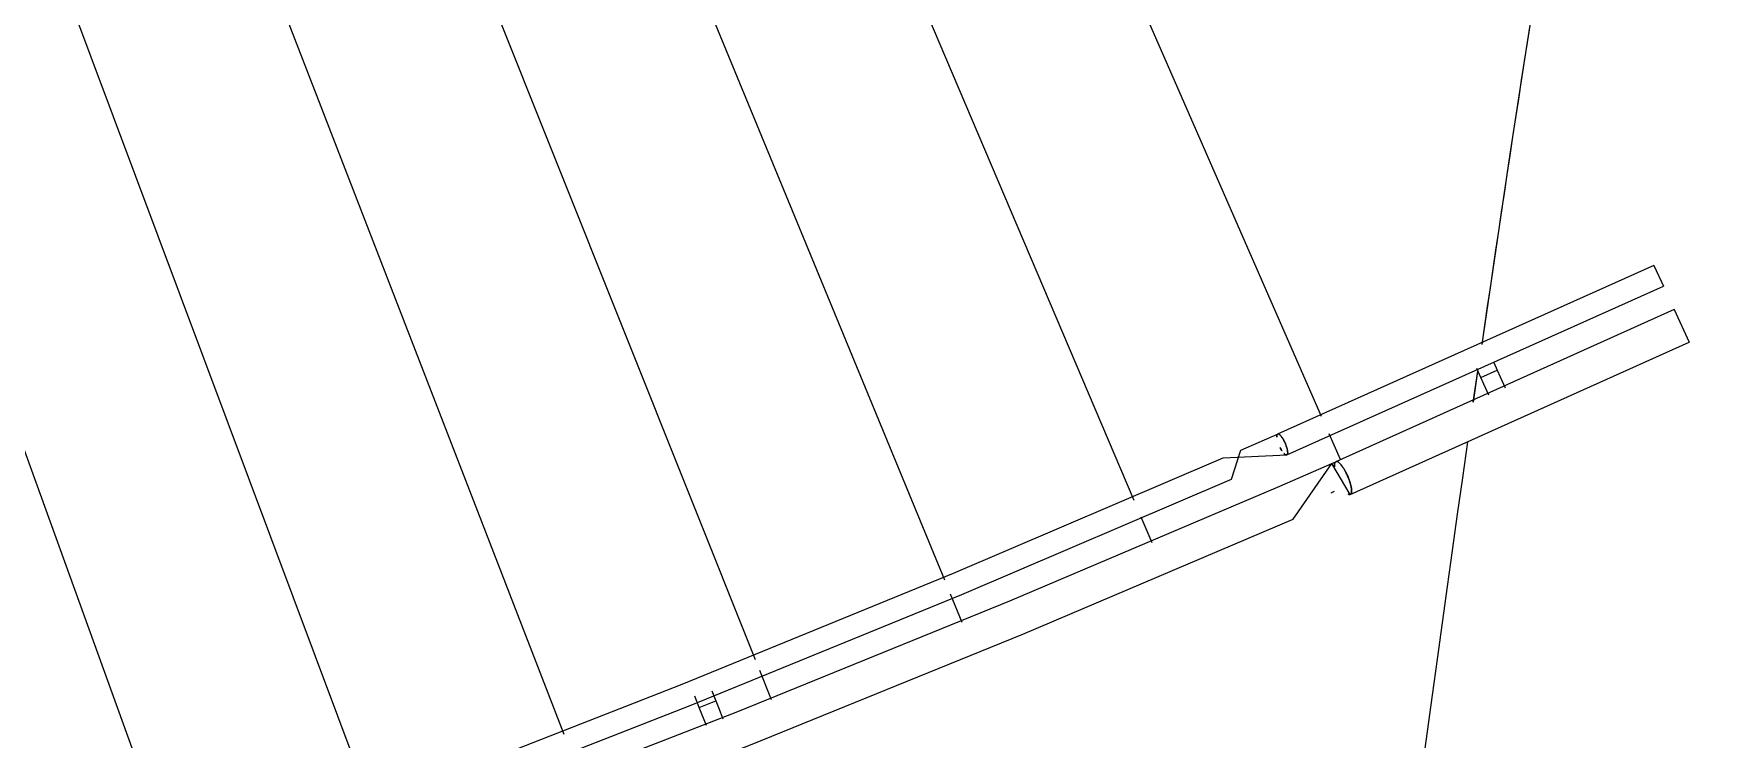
# Model space of a CAD drawing. Header units: millimetres. Extents: x 15878 to 679837, y -72324 to 391440.
# Drawn here: x 215596 to 217968, y 5009 to 5995 of the extents above; entities that cross this region are included whole.
import ezdxf

# ---------------------------------------------------------------- set-up
doc = ezdxf.new("R2010")
doc.units = ezdxf.units.MM
doc.layers.add('A-FLOR', color=192, linetype='Continuous', lineweight=5)
doc.layers.add('A-FLOR-HRAL', color=11, linetype='Continuous', lineweight=5)

# ---------------------------------------------------------------- blocks, each defined once
blk = doc.blocks.new('Railings 6 - Railings 6-15750741-G_F')
at = {"layer": 'A-FLOR-HRAL'}
for p, q in [((103669, 5671.2), (103142.8, 5435.5)), ((103669, 5671.2), (103682.4, 5642.2)), ((103669.9, 5669.3), (103669, 5671.2)), ((103155.6, 5406.2), (103682.4, 5642.2)), ((103682.4, 5642.2), (103682.2, 5642.7)), ((103697.5, 5609.5), (103224.2, 5396.8)), ((103697.5, 5609.5), (103718.4, 5564.1)), ((103697.9, 5608.7), (103697.5, 5609.5)), ((103244.3, 5351), (103718.4, 5564.1)), ((103718.4, 5564.1), (103718.1, 5564.9)), ((103427.1, 5514.5), (103421.5, 5527.1)), ((103445.2, 5535.4), (103449.9, 5524.8)), ((103427.1, 5514.5), (103449.9, 5524.8)), ((103431.2, 5505.4), (103427.1, 5514.5)), ((103438.2, 5490), (103431.2, 5505.4)), ((103449.9, 5524.8), (103454, 5515.6)), ((103454, 5515.6), (103461.1, 5499.9)), ((103091.1, 5412.8), (103142.8, 5435.5)), ((103218.7, 5394.4), (103224.2, 5396.8)), ((103244.3, 5351), (103218.7, 5394.4)), ((103221.9, 5354.9), (103217.1, 5352.8)), ((102333.9, 5053), (102327.6, 5068.8)), ((102333.9, 5053), (102357.2, 5062.2)), ((102337.6, 5043.7), (102333.9, 5053)), ((102351.6, 5076.3), (102357.2, 5062.2)), ((102357.2, 5062.2), (102360.8, 5052.9)), ((102360.8, 5052.9), (102367, 5037.3)), ((102343.8, 5028), (102337.6, 5043.7))]:
    blk.add_line(p, q, dxfattribs=at)
at = {"layer": 'A-FLOR-HRAL', "flags": 128}
for points in [[(101554.4, 4762.6), (101938.9, 4906.2), (102321.2, 5055.6), (102701, 5211), (103078.4, 5372.3), (103091.1, 5412.8)], [(101543.5, 4792.7), (101927.8, 4936.1), (102309.8, 5085.5), (102689.4, 5240.9), (103066.6, 5402.1), (103155.7, 5406.2)], [(101620.4, 4755.8), (102005.2, 4898.6), (102387.8, 5047.4), (102768.1, 5202.1), (103145.9, 5362.7), (103218.7, 5394.4)], [(101637.5, 4708.8), (102022.6, 4851.7), (102405.6, 5000.6), (102786.2, 5155.5), (103164.4, 5316.2), (103218.7, 5394.4)]]:
    blk.add_lwpolyline(points, dxfattribs=at)
at = {"layer": 'A-FLOR-HRAL'}
for points in [[(103141.7, 5431), (103141.6, 5432.3), (103141.7, 5434.3), (103142.3, 5435.3), (103142.8, 5435.5)], [(103146.3, 5416.5), (103146.8, 5415.7), (103147.6, 5414), (103148.5, 5412.6), (103149, 5411.9)], [(103151.6, 5408.4), (103152.4, 5407.5), (103154, 5406.2), (103155.2, 5406), (103155.7, 5406.2)], [(103222.4, 5389.8), (103222.3, 5390.8), (103222.3, 5392.6), (103222.6, 5394.7), (103223.2, 5396.1), (103223.8, 5396.7), (103224.2, 5396.8)], [(103244.3, 5351), (103243.5, 5350.7), (103242.6, 5350.9), (103241.5, 5351.4)], [(103241.5, 5351.4), (103242.1, 5351.1), (103243, 5350.8), (103243.9, 5350.9), (103244.3, 5351)]]:
    blk.add_open_spline(points, degree=3, dxfattribs=at)
for points, knots in [([(103142.8, 5435.5), (103142.2, 5435.2), (103141.7, 5434.2), (103141.6, 5432.1), (103141.7, 5431.2), (103141.7, 5431)], [-0.9996429, -0.9996429, -0.9996429, -0.9996429, -0.8611111, -0.7916667, -0.7777778, -0.7777778, -0.7777778, -0.7777778]), ([(103142.8, 5435.5), (103143.4, 5435.8), (103144.6, 5435.5), (103146.3, 5434), (103147.3, 5432.8), (103148.2, 5431.8), (103149, 5430.6), (103150.1, 5428.9), (103151.3, 5427), (103152.3, 5424.9), (103153.3, 5422.8), (103154.4, 5420.2), (103155.3, 5417.4), (103156.1, 5414.9), (103156.6, 5412.7), (103156.9, 5410), (103156.8, 5407.4), (103156.1, 5406.4), (103155.6, 5406.2)], [-1, -1, -1, -1, -0.861111, -0.791667, -0.756944, -0.722222, -0.6875, -0.652778, -0.583333, -0.548611, -0.513889, -0.444444, -0.388889, -0.333333, -0.277778, -0.222222, -0.111111, 0, 0, 0, 0]), ([(103155.7, 5406.2), (103156.3, 5406.5), (103156.8, 5407.5), (103156.9, 5409.8), (103156.7, 5411.4), (103156.5, 5412.7), (103156.3, 5414.1), (103155.8, 5416), (103155.1, 5418.2), (103154.3, 5420.3), (103153.4, 5422.5), (103152.3, 5425), (103150.9, 5427.7), (103149.5, 5429.9), (103148.2, 5431.8), (103146.4, 5433.9), (103144.5, 5435.5), (103143.3, 5435.7), (103142.8, 5435.5)], [-0.9996433, -0.9996433, -0.9996433, -0.9996433, -0.8611111, -0.7916667, -0.7569444, -0.7222222, -0.6875, -0.6527778, -0.5833333, -0.5486111, -0.5138889, -0.4444444, -0.3888889, -0.3333333, -0.2777778, -0.2222222, -0.1111111, 0, 0, 0, 0]), ([(103149, 5411.9), (103148.8, 5412.1), (103148.2, 5413.1), (103147.3, 5414.7), (103146.5, 5416.1), (103146.3, 5416.5)], [-0.6666667, -0.6666667, -0.6666667, -0.6666667, -0.6527778, -0.5833333, -0.5555556, -0.5555556, -0.5555556, -0.5555556]), ([(103155.6, 5406.2), (103155, 5406), (103153.9, 5406.2), (103152.3, 5407.6), (103151.7, 5408.3), (103151.6, 5408.4)], [-1, -1, -1, -1, -0.8611111, -0.7916667, -0.7777778, -0.7777778, -0.7777778, -0.7777778]), ([(103224.2, 5396.8), (103223.3, 5396.4), (103222.4, 5394.8), (103222.3, 5391.5), (103222.4, 5390.1), (103222.4, 5389.8)], [-0.9999622, -0.9999622, -0.9999622, -0.9999622, -0.8611111, -0.7916667, -0.7777778, -0.7777778, -0.7777778, -0.7777778]), ([(103224.2, 5396.8), (103225.2, 5397.2), (103226.9, 5396.8), (103229.7, 5394.4), (103231.3, 5392.6), (103232.6, 5391), (103233.9, 5389.2), (103235.6, 5386.6), (103237.4, 5383.5), (103239, 5380.3), (103240.2, 5377.8), (103241.3, 5375.2), (103242.3, 5372.8), (103243.1, 5370.6), (103243.7, 5368.6), (103244.3, 5366.6), (103244.9, 5364.7), (103245.3, 5362.9), (103245.8, 5360.6), (103246.1, 5358), (103246.2, 5355.3), (103245.9, 5353.2), (103245.3, 5351.8), (103244.6, 5351.2), (103244.3, 5351)], [-1, -1, -1, -1, -0.861111, -0.791667, -0.756944, -0.722222, -0.6875, -0.652778, -0.583333, -0.548611, -0.513889, -0.479167, -0.444444, -0.416667, -0.388889, -0.361111, -0.333333, -0.305556, -0.277778, -0.222222, -0.166667, -0.111111, -0.055556, 0, 0, 0, 0]), ([(103238.8, 5380.8), (103238.5, 5381.4), (103237.8, 5382.7), (103236.8, 5384.5), (103235.7, 5386.3), (103234.7, 5388), (103233.6, 5389.5), (103232.2, 5391.5), (103230.6, 5393.5), (103228.7, 5395.3), (103226.9, 5396.6), (103225.4, 5397.1), (103224.6, 5397), (103224.2, 5396.8)], [-0.4443427, -0.4443427, -0.4443427, -0.4443427, -0.4166667, -0.3888889, -0.3611111, -0.3333333, -0.3055556, -0.2777778, -0.2222222, -0.1666667, -0.1111111, -0.0555556, 0, 0, 0, 0]), ([(103242.3, 5372.7), (103242.3, 5372.8), (103241.9, 5373.8), (103241.1, 5375.7), (103240, 5378.3), (103239.2, 5379.9), (103238.8, 5380.8)], [-0.5554703, -0.5554703, -0.5554703, -0.5554703, -0.5486111, -0.5138889, -0.4791667, -0.4444444, -0.4444444, -0.4444444, -0.4444444]), ([(103244.8, 5364.7), (103244.8, 5365), (103244.3, 5366.9), (103243.4, 5369.6), (103242.6, 5372), (103242.3, 5372.6)], [-0.6666406, -0.6666406, -0.6666406, -0.6666406, -0.6527778, -0.5833333, -0.5555556, -0.5555556, -0.5555556, -0.5555556]), ([(103246.1, 5358), (103246, 5358.4), (103245.9, 5359.4), (103245.6, 5361.2), (103245.3, 5363.1), (103245, 5364.3), (103244.8, 5364.7)], [-0.7776653, -0.7776653, -0.7776653, -0.7776653, -0.7569444, -0.7222222, -0.6875, -0.6666667, -0.6666667, -0.6666667, -0.6666667]), ([(103244.3, 5351), (103245.2, 5351.5), (103246.1, 5353.1), (103246.2, 5356.4), (103246.1, 5357.8), (103246.1, 5358)], [-0.9999623, -0.9999623, -0.9999623, -0.9999623, -0.8611111, -0.7916667, -0.7777778, -0.7777778, -0.7777778, -0.7777778])]:
    blk.add_open_spline(points, degree=3, knots=knots, dxfattribs=at)

msp = doc.modelspace()

# ---------------------------------------------------------------- linework, layer by layer
at = {"layer": 'A-FLOR'}
for p, q in [((217396.7, 5459.9), (216862.2, 6680.8)), ((217134.5, 5342.7), (216608.1, 6581.5)), ((216869.8, 5231.3), (216358.7, 6471.5)), ((216605.1, 5119.5), (216109, 6361.7)), ((216337.5, 5015.3), (215854.8, 6263)), ((216068.6, 4914), (215599.9, 6166.2)), ((215799.8, 4812.8), (215344.9, 6069.4)), ((217608.9, 5479.9), (217615.3, 5523.6)), ((217609, 5480.2), (217615.2, 5522.9)), ((217423.1, 5399.7), (217407.4, 5435.6)), ((217159.8, 5283.1), (217144.5, 5319.3)), ((216894.2, 5172), (216878, 5211.3)), ((216627.4, 5063.9), (216611.1, 5104.6))]:
    msp.add_line(p, q, dxfattribs=at)
for start, end in [(134.36673, 171.6864), (169.81653, 171.68676), (171.83723, 179.00588)]:
    msp.add_arc((269402.1, -2005.5), 52331.3, start, end, dxfattribs=at)
msp.add_open_spline([(212489.2, 5982.3), (212483.5, 6057.4), (212468.5, 6254.8), (212451.9, 6493), (212434, 6748), (212420.8, 7001), (212404.4, 7312.8), (212396.1, 7790), (212400.7, 8135.1), (212408, 8414.6), (212419.1, 8673), (212443, 9073.3), (212469.9, 9416.7), (212494.7, 9653.3), (212537.1, 10028.4), (212573.9, 10298.8), (212644.7, 10763), (212712.3, 11168), (212780, 11516.4), (212829.3, 11748.6), (212931.3, 12203.9), (213109, 12929.2), (213304.6, 13625.9), (213520.5, 14331.8), (213879, 15411.2), (214258.8, 16462.9), (214653.6, 17502.8), (214981.5, 18333.6), (215214.2, 18909.6), (215655.3, 20001.2), (216041.1, 20926.3), (216316.7, 21561.7), (216686.1, 22399.9), (216919.1, 22914.1), (217132.5, 23371.6), (217414.1, 23969.9), (217588.1, 24326.6), (217743.5, 24645.2), (217927, 25013.5), (218147.2, 25445.5), (218542.6, 26197.1), (218857.8, 26774.5), (219061.3, 27141.6), (219323.3, 27604.6), (219771.4, 28367.3), (220098.2, 28906.9), (220396.1, 29383.7), (220754.7, 29943), (221192.8, 30605.1), (221442.9, 30969), (221797.2, 31479.4), (222188.4, 32022.5), (222522.4, 32472.5), (222692.7, 32698.6), (222856.3, 32912.3), (223045, 33153.9), (223244.7, 33409.5), (223498.7, 33730.6), (223729.2, 34012.1), (224012.2, 34355), (224296, 34693.2), (224626.7, 35078.8), (224953.5, 35454.7), (225247.7, 35781.4), (225442.5, 36001.3), (225698, 36280.6), (225975.8, 36578.5), (226514.9, 37144.4), (226655.9, 37292.6), (226808.6, 37445.4), (226963.1, 37605.3), (227070, 37716), (227198.9, 37844.9), (227309, 37955.1), (227509.6, 38155.6), (227692.9, 38344.1), (227872.1, 38523.2), (228059.7, 38717.5), (228174.1, 38840.2), (228482.9, 39165.8), (228863.3, 39588.2), (229084.9, 39846.9), (229480.6, 40340.2), (229759.9, 40718.4), (229992.3, 41063), (230140.3, 41299.7), (230279.5, 41544.8), (230405.6, 41786), (230504.5, 41998.2), (230601, 42237), (230686, 42483.8), (230754.8, 42723.9), (230817.9, 43020.6), (230849.8, 43239.2), (230877.6, 43535.4), (230887.9, 43830.4), (230887.9, 43979.2), (230875.1, 44268.4), (230864.3, 44392.6), (230857.2, 44459.6)], degree=3, knots=[-210.644533, -210.644533, -210.644533, -210.644533, -210.051319, -209.038122, -208.176292, -207.278563, -206.138611, -204.898228, -203.693601, -202.727934, -201.701214, -200.603577, -199.528594, -198.479323, -197.508265, -196.283934, -195.023537, -193.673401, -192.577118, -191.419536, -189.833662, -187.716213, -185.301935, -182.460559, -179.187998, -175.506345, -172.091664, -169.220217, -166.277709, -163.215885, -160.075962, -157.221843, -154.846364, -152.676122, -150.78428, -149.075684, -147.531495, -146.260347, -144.892987, -142.984697, -140.807132, -138.700811, -136.94137, -134.933933, -132.695796, -130.424521, -128.394134, -126.185325, -124.10849, -122.078661, -120.185183, -118.161685, -116.507948, -115.291641, -114.352991, -113.36909, -112.231813, -111.031936, -109.700646, -108.334269, -106.810257, -105.227821, -103.647442, -102.301242, -101.085682, -99.905439, -98.191958, -96.668699, -95.354553, -94.651734, -94.00433, -93.393749, -92.855941, -92.176281, -91.408558, -90.53408, -89.674534, -88.918914, -87.949782, -86.654376, -85.170113, -83.485003, -81.907431, -80.247775, -78.974339, -77.90667, -76.995891, -76.134263, -75.299196, -74.476369, -73.636515, -72.746611, -71.900449, -71.002093, -70.112707, -69.302146, -68.47755, -67.765656, -67.069627, -67.069627, -67.069627, -67.069627], dxfattribs=at)

# ---------------------------------------------------------------- block references
at = {"layer": 'A-FLOR-HRAL'}
msp.add_blockref('Railings 6 - Railings 6-15750741-G_F', (114192.5, 0), dxfattribs=at)

doc.saveas('drawing.dxf')
